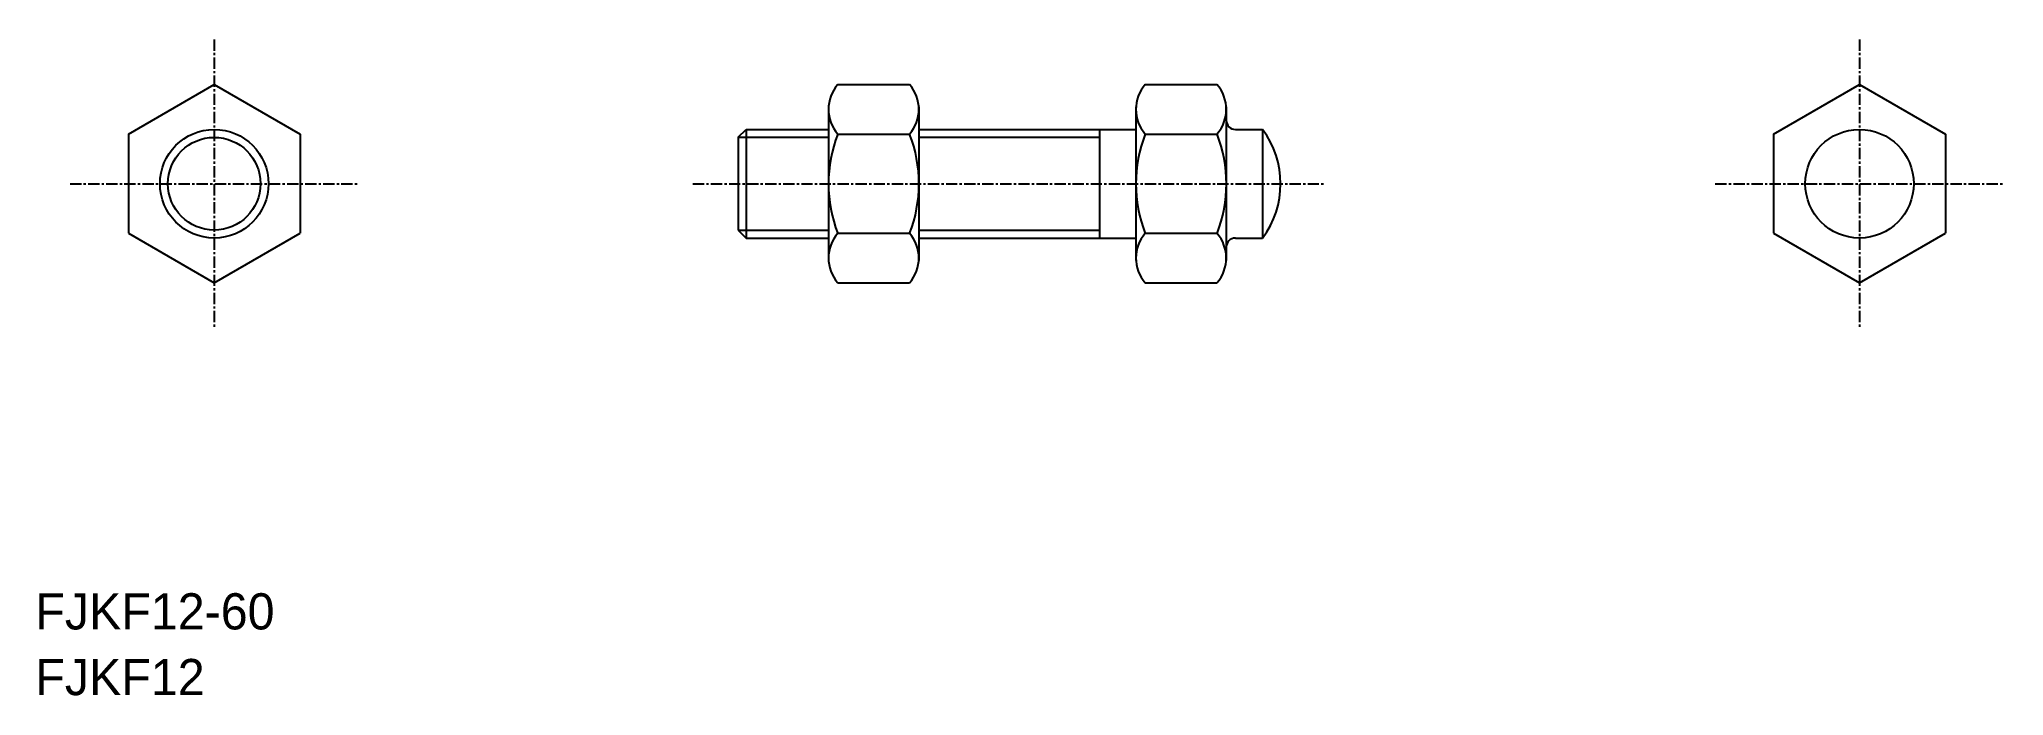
# Model space of a CAD drawing. Extents: x 0 to 218, y 0 to 72.
import ezdxf

# ---------------------------------------------------------------- set-up
doc = ezdxf.new("R2010")
doc.units = 0
doc.linetypes.add('CENTER', pattern=[2, 1.25, -0.25, 0.25, -0.25])
doc.layers.get('0').update_dxf_attribs({"linetype": 'CONTINUOUS'})
doc.layers.add('CENTER', color=1, linetype='CENTER')

msp = doc.modelspace()

# ---------------------------------------------------------------- linework, layer by layer
at = {"color": 7, "linetype": 'CONTINUOUS'}
for p, q in [((10.29, 62), (19.79, 67.46)), ((19.79, 67.46), (29.29, 62)), ((88.75, 67.46), (96.69, 67.46)), ((122.75, 67.46), (130.69, 67.46)), ((192.25, 62), (201.75, 67.46)), ((201.75, 67.46), (211.25, 62)), ((87.72, 64.99), (87.72, 48.04)), ((97.72, 64.99), (97.72, 48.04)), ((121.72, 64.99), (121.72, 48.04)), ((131.72, 64.99), (131.72, 48.04)), ((10.29, 62), (10.29, 51.03)), ((29.29, 62), (29.29, 51.03)), ((77.72, 61.64), (78.6, 62.51)), ((77.72, 61.64), (77.72, 51.39)), ((78.6, 62.51), (87.72, 62.51)), ((78.6, 62.51), (78.6, 50.51)), ((88.75, 62), (96.69, 62)), ((97.72, 62.51), (121.72, 62.51)), ((117.72, 50.51), (117.72, 62.51)), ((122.75, 62), (130.69, 62)), ((132.72, 62.51), (135.72, 62.51)), ((135.72, 62.51), (135.72, 50.51)), ((192.25, 62), (192.25, 51.03)), ((211.25, 62), (211.25, 51.03)), ((10.29, 51.03), (19.79, 45.56)), ((19.79, 45.56), (29.29, 51.03)), ((77.72, 51.39), (78.6, 50.51)), ((78.6, 50.51), (87.72, 50.51)), ((88.75, 51.03), (96.69, 51.03)), ((97.72, 50.51), (121.72, 50.51)), ((122.75, 51.03), (130.69, 51.03)), ((132.72, 50.51), (135.72, 50.51)), ((192.25, 51.03), (201.75, 45.56)), ((201.75, 45.56), (211.25, 51.03)), ((88.75, 45.56), (96.69, 45.56)), ((122.75, 45.56), (130.69, 45.56))]:
    msp.add_line(p, q, dxfattribs=at)
at = {"color": 3, "linetype": 'CONTINUOUS'}
for p, q in [((77.72, 61.64), (87.72, 61.64)), ((97.72, 61.64), (117.72, 61.64)), ((77.72, 51.39), (87.72, 51.39)), ((97.72, 51.39), (117.72, 51.39))]:
    msp.add_line(p, q, dxfattribs=at)
at = {"color": 7, "linetype": 'CONTINUOUS'}
for centre in [(19.79, 56.51), (201.75, 56.51)]:
    msp.add_circle(centre, 6, dxfattribs=at)
at = {"color": 3, "linetype": 'CONTINUOUS'}
msp.add_circle((19.79, 56.51), 5.12, dxfattribs=at)
at = {"color": 7, "linetype": 'CONTINUOUS'}
for centre, radius, start, end in [((91.86, 64.73), 4.14, 138.7146, 221.2854), ((93.58, 64.73), 4.14, 318.7146, 41.2854), ((125.86, 64.73), 4.14, 138.7146, 221.2854), ((127.58, 64.73), 4.14, 318.7146, 41.2854), ((132.72, 63.51), 1, 180, 270), ((102.85, 56.51), 15.13, 158.7398, 201.2601), ((82.6, 56.51), 15.13, 338.7399, 21.2602), ((136.85, 56.51), 15.13, 158.7398, 201.2601), ((116.6, 56.51), 15.13, 338.7399, 21.2602), ((127.72, 56.51), 10, 323.1301, 36.8699), ((91.86, 48.3), 4.14, 138.7146, 221.2855), ((93.58, 48.3), 4.14, 318.7145, 41.2854), ((125.86, 48.3), 4.14, 138.7146, 221.2855), ((127.58, 48.3), 4.14, 318.7145, 41.2854), ((132.72, 49.51), 1, 90, 180)]:
    msp.add_arc(centre, radius, start, end, dxfattribs=at)
at = {"layer": 'CENTER', "color": 1, "linetype": 'CENTER'}
for p, q in [((19.79, 72.46), (19.79, 40.56)), ((201.75, 72.46), (201.75, 40.56)), ((3.84, 56.51), (35.74, 56.51)), ((72.72, 56.51), (142.72, 56.51)), ((185.8, 56.51), (217.7, 56.51))]:
    msp.add_line(p, q, dxfattribs=at)

# ---------------------------------------------------------------- texts
at = {"color": 7, "linetype": 'CONTINUOUS'}
for s, p in [('FJKF12-60', (0, 7.26)), ('FJKF12', (0, 0))]:
    msp.add_text(s, height=4, dxfattribs=at).set_placement(p)

doc.saveas('drawing.dxf')
